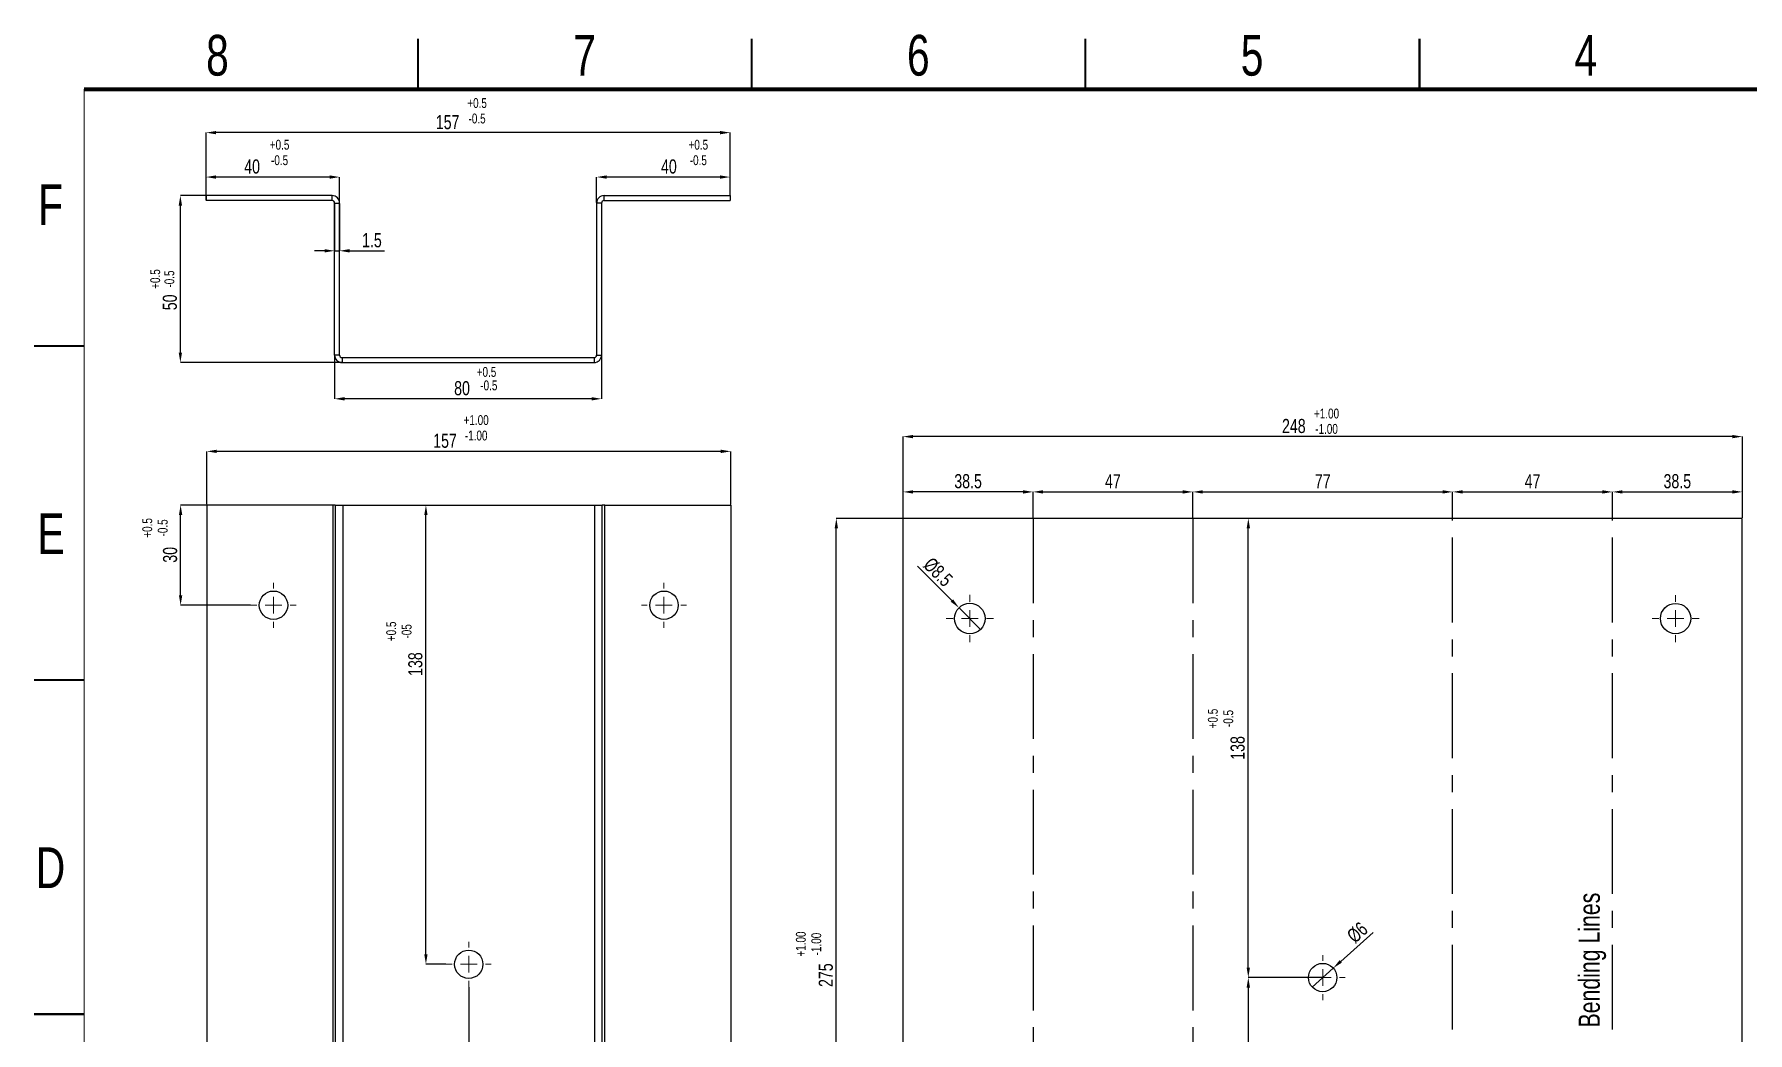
# Model space of a CAD drawing. Header units: millimetres. Extents: x 1784 to 2199, y 531 to 824.
# Drawn here: x 1784.5 to 2041.2, y 674.9 to 824.4 of the extents above; entities that cross this region are included whole.
import ezdxf

# ---------------------------------------------------------------- set-up
doc = ezdxf.new("R2010")
doc.units = ezdxf.units.MM
doc.linetypes.add('CENTERX2', pattern=[20.32, 12.7, -2.54, 2.54, -2.54])
doc.styles.add('SLDTEXTSTYLE0', font='TXT', dxfattribs={"width": 0.75})
doc.dimstyles.new('SLDDIMSTYLE16', dxfattribs={"dimtxt": 2.116667, "dimasz": 1.5, "dimexe": 0, "dimexo": 0.0625, "dimgap": 0.529167, "dimtad": 1, "dimdec": 6, "dimlfac": 2, "dimrnd": 1e-09, "dimzin": 12, "dimdsep": 46, "dimtxsty": 'SLDTEXTSTYLE0', "dimsah": 1, "dimcen": 0.09, "dimadec": 0, "dimazin": 3, "dimtfac": 1, "dimtdec": 1, "dimtmove": 0, "dimatfit": 0, "dimfxl": 1, "dimfrac": 2, "dimtolj": 1, "dimtzin": 12, "dimarcsym": 0})
doc.dimstyles.new('SLDDIMSTYLE17', dxfattribs={"dimtxt": 2.116667, "dimasz": 1.5, "dimexe": 0, "dimexo": 0.0625, "dimgap": 0.529167, "dimtad": 1, "dimdec": 6, "dimlfac": 2, "dimrnd": 1e-09, "dimzin": 12, "dimdsep": 46, "dimtxsty": 'SLDTEXTSTYLE0', "dimsah": 1, "dimcen": 0.09, "dimadec": 0, "dimazin": 3, "dimtfac": 1, "dimtdec": 1, "dimtofl": 0, "dimtmove": 0, "dimatfit": 3, "dimfxl": 1, "dimfrac": 2, "dimtolj": 1, "dimtzin": 12, "dimarcsym": 0})
doc.dimstyles.new('SLDDIMSTYLE18', dxfattribs={"dimtxt": 2.116667, "dimasz": 1.5, "dimexe": 0, "dimexo": 0.0625, "dimgap": 0.529167, "dimtad": 1, "dimdec": 1, "dimlfac": 2, "dimrnd": 1e-09, "dimzin": 12, "dimdsep": 46, "dimtxsty": 'SLDTEXTSTYLE0', "dimblk1": 'NONE', "dimsah": 1, "dimcen": 0, "dimadec": 0, "dimazin": 3, "dimtfac": 1, "dimtdec": 1, "dimtmove": 0, "dimatfit": 3, "dimldrblk": 'NONE', "dimfxl": 1, "dimfrac": 2, "dimtolj": 1, "dimtzin": 12, "dimarcsym": 0})
doc.dimstyles.new('SLDDIMSTYLE19', dxfattribs={"dimtxt": 2.116667, "dimasz": 1.5, "dimexe": 0, "dimexo": 0.0625, "dimgap": 0.529167, "dimtad": 1, "dimdec": 0, "dimlfac": 2, "dimrnd": 1e-09, "dimzin": 12, "dimdsep": 46, "dimtxsty": 'SLDTEXTSTYLE0', "dimblk1": 'NONE', "dimsah": 1, "dimcen": 0, "dimadec": 0, "dimazin": 3, "dimtfac": 1, "dimtdec": 0, "dimtmove": 0, "dimatfit": 3, "dimldrblk": 'NONE', "dimfxl": 1, "dimfrac": 2, "dimtolj": 1, "dimtzin": 12, "dimarcsym": 0})
doc.dimstyles.new('SLDDIMSTYLE8', dxfattribs={"dimtxt": 2.116667, "dimasz": 1.5, "dimexe": 0, "dimexo": 0.0625, "dimgap": 0.529167, "dimtad": 1, "dimdec": 0, "dimlfac": 2, "dimrnd": 1e-09, "dimzin": 12, "dimdsep": 46, "dimtxsty": 'SLDTEXTSTYLE0', "dimsah": 1, "dimcen": 0.09, "dimadec": 0, "dimazin": 3, "dimtfac": 1, "dimtdec": 0, "dimtofl": 0, "dimtmove": 0, "dimatfit": 3, "dimfxl": 1, "dimfrac": 2, "dimtolj": 1, "dimtzin": 12, "dimarcsym": 0})

# ---------------------------------------------------------------- blocks, each defined once
blk = doc.blocks.new('*D37')
at = {"color": 0, "linetype": 'Continuous', "lineweight": -2, "transparency": 16777216}
for p, q in [((1810.22, 799.59), (1810.22, 809.7)), ((1887.22, 809.7), (1811.72, 809.7)), ((1888.72, 800.34), (1888.72, 809.7))]:
    blk.add_line(p, q, dxfattribs=at)
at = {"color": 0, "linetype": 'Continuous', "transparency": 16777216}
for points in [[(1811.72, 809.95), (1811.72, 809.45), (1810.22, 809.7)], [(1887.22, 809.95), (1887.22, 809.45), (1888.72, 809.7)]]:
    blk.add_solid(points, dxfattribs=at)
at = {"layer": 'Defpoints', "color": 0, "linetype": 'Continuous', "transparency": 16777216}
for p in [(1810.22, 809.7), (1810.22, 799.53), (1888.72, 800.28)]:
    blk.add_point(p, dxfattribs=at)
at = {"color": 0, "linetype": 'Continuous', "lineweight": 18, "transparency": 16777216, "insert": (1846.41, 812.34), "char_height": 2.117, "attachment_point": 2, "style": 'SLDTEXTSTYLE0'}
blk.add_mtext('\\A1;157', dxfattribs=at)
blk = doc.blocks.new('*D38')
at = {"color": 0, "linetype": 'Continuous', "lineweight": -2, "transparency": 16777216}
for p, q in [((1810.22, 800.34), (1810.22, 803.05)), ((1828.72, 803.05), (1811.72, 803.05)), ((1830.22, 799.22), (1830.22, 803.05))]:
    blk.add_line(p, q, dxfattribs=at)
at = {"color": 0, "linetype": 'Continuous', "transparency": 16777216}
for points in [[(1811.72, 803.3), (1811.72, 802.8), (1810.22, 803.05)], [(1828.72, 803.3), (1828.72, 802.8), (1830.22, 803.05)]]:
    blk.add_solid(points, dxfattribs=at)
at = {"layer": 'Defpoints', "color": 0, "linetype": 'Continuous', "transparency": 16777216}
for p in [(1810.22, 803.05), (1810.22, 800.28), (1830.22, 799.16)]:
    blk.add_point(p, dxfattribs=at)
at = {"color": 0, "linetype": 'Continuous', "lineweight": 18, "transparency": 16777216, "insert": (1817.12, 805.69), "char_height": 2.117, "attachment_point": 2, "style": 'SLDTEXTSTYLE0'}
blk.add_mtext('\\A1;40', dxfattribs=at)
blk = doc.blocks.new('*D39')
at = {"color": 0, "linetype": 'Continuous', "lineweight": -2, "transparency": 16777216}
for p, q in [((1868.72, 799.22), (1868.72, 803.05)), ((1887.22, 803.05), (1870.22, 803.05)), ((1888.72, 800.34), (1888.72, 803.05))]:
    blk.add_line(p, q, dxfattribs=at)
at = {"color": 0, "linetype": 'Continuous', "transparency": 16777216}
for points in [[(1870.22, 803.3), (1870.22, 802.8), (1868.72, 803.05)], [(1887.22, 803.3), (1887.22, 802.8), (1888.72, 803.05)]]:
    blk.add_solid(points, dxfattribs=at)
at = {"layer": 'Defpoints', "color": 0, "linetype": 'Continuous', "transparency": 16777216}
for p in [(1868.72, 803.05), (1868.72, 799.16), (1888.72, 800.28)]:
    blk.add_point(p, dxfattribs=at)
at = {"color": 0, "linetype": 'Continuous', "lineweight": 18, "transparency": 16777216, "insert": (1879.56, 805.69), "char_height": 2.117, "attachment_point": 2, "style": 'SLDTEXTSTYLE0'}
blk.add_mtext('\\A1;40', dxfattribs=at)
blk = doc.blocks.new('*D40')
at = {"color": 0, "linetype": 'Continuous', "lineweight": -2, "transparency": 16777216}
for p, q in [((1829.47, 776.33), (1829.47, 769.85)), ((1869.47, 776.33), (1869.47, 769.85)), ((1867.97, 769.85), (1830.97, 769.85))]:
    blk.add_line(p, q, dxfattribs=at)
at = {"color": 0, "linetype": 'Continuous', "transparency": 16777216}
for points in [[(1830.97, 770.1), (1830.97, 769.6), (1829.47, 769.85)], [(1867.97, 770.1), (1867.97, 769.6), (1869.47, 769.85)]]:
    blk.add_solid(points, dxfattribs=at)
at = {"layer": 'Defpoints', "color": 0, "linetype": 'Continuous', "transparency": 16777216}
for p in [(1829.47, 776.4), (1869.47, 776.4), (1829.47, 769.85)]:
    blk.add_point(p, dxfattribs=at)
at = {"color": 0, "linetype": 'Continuous', "lineweight": 18, "transparency": 16777216, "insert": (1848.57, 772.5), "char_height": 2.117, "attachment_point": 2, "style": 'SLDTEXTSTYLE0'}
blk.add_mtext('\\A1;80', dxfattribs=at)
blk = doc.blocks.new('*D41')
at = {"color": 0, "linetype": 'Continuous', "lineweight": -2, "transparency": 16777216}
for p, q in [((1810.16, 800.28), (1806.37, 800.28)), ((1806.37, 776.78), (1806.37, 798.78)), ((1830.53, 775.28), (1806.37, 775.28))]:
    blk.add_line(p, q, dxfattribs=at)
at = {"color": 0, "linetype": 'Continuous', "transparency": 16777216}
for points in [[(1806.12, 798.78), (1806.62, 798.78), (1806.37, 800.28)], [(1806.12, 776.78), (1806.62, 776.78), (1806.37, 775.28)]]:
    blk.add_solid(points, dxfattribs=at)
at = {"layer": 'Defpoints', "color": 0, "linetype": 'Continuous', "transparency": 16777216}
for p in [(1806.37, 800.28), (1810.22, 800.28), (1830.59, 775.28)]:
    blk.add_point(p, dxfattribs=at)
at = {"color": 0, "linetype": 'Continuous', "lineweight": 18, "transparency": 16777216, "insert": (1803.73, 784.29), "char_height": 2.117, "attachment_point": 2, "rotation": 90, "style": 'SLDTEXTSTYLE0'}
blk.add_mtext('\\A1;50', dxfattribs=at)
blk = doc.blocks.new('*D42')
at = {"color": 0, "linetype": 'Continuous', "lineweight": -2, "transparency": 16777216}
for p, q in [((1829.47, 799.1), (1829.47, 792.01)), ((1830.22, 799.1), (1830.22, 792.01)), ((1827.97, 792.01), (1826.47, 792.01)), ((1829.47, 792.01), (1830.22, 792.01)), ((1831.72, 792.01), (1836.93, 792.01))]:
    blk.add_line(p, q, dxfattribs=at)
at = {"color": 0, "linetype": 'Continuous', "transparency": 16777216}
for points in [[(1827.97, 792.26), (1827.97, 791.76), (1829.47, 792.01)], [(1831.72, 792.26), (1831.72, 791.76), (1830.22, 792.01)]]:
    blk.add_solid(points, dxfattribs=at)
at = {"layer": 'Defpoints', "color": 0, "linetype": 'Continuous', "transparency": 16777216}
for p in [(1829.47, 799.16), (1830.22, 799.16), (1829.47, 792.01)]:
    blk.add_point(p, dxfattribs=at)
at = {"color": 0, "linetype": 'Continuous', "lineweight": 18, "transparency": 16777216, "insert": (1835.07, 794.65), "char_height": 2.117, "attachment_point": 2, "style": 'SLDTEXTSTYLE0'}
blk.add_mtext('\\A1;1.5', dxfattribs=at)
blk = doc.blocks.new('*D43')
at = {"color": 0, "linetype": 'Continuous', "lineweight": -2, "transparency": 16777216}
for p, q in [((1810.32, 754.01), (1810.32, 761.98)), ((1887.32, 761.98), (1811.82, 761.98)), ((1888.82, 754.01), (1888.82, 761.98))]:
    blk.add_line(p, q, dxfattribs=at)
at = {"color": 0, "linetype": 'Continuous', "transparency": 16777216}
for points in [[(1811.82, 762.23), (1811.82, 761.73), (1810.32, 761.98)], [(1887.32, 762.23), (1887.32, 761.73), (1888.82, 761.98)]]:
    blk.add_solid(points, dxfattribs=at)
at = {"layer": 'Defpoints', "color": 0, "linetype": 'Continuous', "transparency": 16777216}
for p in [(1810.32, 761.98), (1810.32, 753.94), (1888.82, 753.94)]:
    blk.add_point(p, dxfattribs=at)
at = {"color": 0, "linetype": 'Continuous', "lineweight": 18, "transparency": 16777216, "insert": (1846.02, 764.63), "char_height": 2.117, "attachment_point": 2, "style": 'SLDTEXTSTYLE0'}
blk.add_mtext('\\A1;157', dxfattribs=at)
blk = doc.blocks.new('*D44')
at = {"color": 0, "linetype": 'Continuous', "lineweight": -2, "transparency": 16777216}
for p, q in [((1810.26, 753.94), (1806.41, 753.94)), ((1806.41, 740.44), (1806.41, 752.44)), ((1816.89, 738.94), (1806.41, 738.94))]:
    blk.add_line(p, q, dxfattribs=at)
at = {"color": 0, "linetype": 'Continuous', "transparency": 16777216}
for points in [[(1806.16, 752.44), (1806.66, 752.44), (1806.41, 753.94)], [(1806.16, 740.44), (1806.66, 740.44), (1806.41, 738.94)]]:
    blk.add_solid(points, dxfattribs=at)
at = {"layer": 'Defpoints', "color": 0, "linetype": 'Continuous', "transparency": 16777216}
for p in [(1806.41, 753.94), (1810.32, 753.94), (1816.95, 738.94)]:
    blk.add_point(p, dxfattribs=at)
at = {"color": 0, "linetype": 'Continuous', "lineweight": 18, "transparency": 16777216, "insert": (1803.77, 746.49), "char_height": 2.117, "attachment_point": 2, "rotation": 90, "style": 'SLDTEXTSTYLE0'}
blk.add_mtext('\\A1;30', dxfattribs=at)
blk = doc.blocks.new('*D48')
at = {"color": 0, "linetype": 'Continuous', "lineweight": -2, "transparency": 16777216}
for p, q in [((1849.57, 681.76), (1849.57, 667.74)), ((1851.07, 667.74), (1887.32, 667.74)), ((1888.82, 616.51), (1888.82, 667.74))]:
    blk.add_line(p, q, dxfattribs=at)
at = {"color": 0, "linetype": 'Continuous', "transparency": 16777216}
for points in [[(1851.07, 667.99), (1851.07, 667.49), (1849.57, 667.74)], [(1887.32, 667.99), (1887.32, 667.49), (1888.82, 667.74)]]:
    blk.add_solid(points, dxfattribs=at)
at = {"layer": 'Defpoints', "color": 0, "linetype": 'Continuous', "transparency": 16777216}
for p in [(1849.57, 681.82), (1888.82, 667.74), (1888.82, 616.44)]:
    blk.add_point(p, dxfattribs=at)
at = {"color": 0, "linetype": 'Continuous', "lineweight": 18, "transparency": 16777216, "insert": (1878.62, 670.39), "char_height": 2.117, "attachment_point": 2, "style": 'SLDTEXTSTYLE0'}
blk.add_mtext('\\A1;78.5', dxfattribs=at)
blk = doc.blocks.new('*D49')
at = {"color": 0, "linetype": 'Continuous', "lineweight": -2, "transparency": 16777216}
for p, q in [((1829.64, 753.94), (1843.16, 753.94)), ((1843.16, 686.69), (1843.16, 752.44)), ((1846.14, 685.19), (1843.16, 685.19))]:
    blk.add_line(p, q, dxfattribs=at)
at = {"color": 0, "linetype": 'Continuous', "transparency": 16777216}
for points in [[(1842.91, 752.44), (1843.41, 752.44), (1843.16, 753.94)], [(1842.91, 686.69), (1843.41, 686.69), (1843.16, 685.19)]]:
    blk.add_solid(points, dxfattribs=at)
at = {"layer": 'Defpoints', "color": 0, "linetype": 'Continuous', "transparency": 16777216}
for p in [(1829.57, 753.94), (1843.16, 753.94), (1846.2, 685.19)]:
    blk.add_point(p, dxfattribs=at)
at = {"color": 0, "linetype": 'Continuous', "lineweight": 18, "transparency": 16777216, "insert": (1840.51, 730.13), "char_height": 2.117, "attachment_point": 2, "rotation": 90, "style": 'SLDTEXTSTYLE0'}
blk.add_mtext('\\A1;138', dxfattribs=at)
blk = doc.blocks.new('SW_CENTERMARKSYMBOL_19')
at = {"color": 0, "linetype": 'Continuous', "lineweight": 0}
for p, q in [((0, 2.5), (0, 3.375)), ((-2.5, 0), (-3.375, 0)), ((0, 0), (-1.25, 0)), ((0, 0), (0, 1.25)), ((0, 0), (0, -1.25)), ((0, 0), (1.25, 0)), ((2.5, 0), (3.375, 0)), ((0, -2.5), (0, -3.375))]:
    blk.add_line(p, q, dxfattribs=at)
blk = doc.blocks.new('SW_CENTERMARKSYMBOL_21')
at = {"color": 0, "linetype": 'Continuous', "lineweight": 0}
for p, q in [((0, 2.5), (0, 3.375)), ((-2.5, 0), (-3.375, 0)), ((0, 0), (-1.25, 0)), ((0, 0), (0, 1.25)), ((0, 0), (0, -1.25)), ((0, 0), (1.25, 0)), ((2.5, 0), (3.375, 0)), ((0, -2.5), (0, -3.375))]:
    blk.add_line(p, q, dxfattribs=at)
blk = doc.blocks.new('SW_CENTERMARKSYMBOL_22')
at = {"color": 0, "linetype": 'Continuous', "lineweight": 0}
for p, q in [((0, 2.5), (0, 3.375)), ((-2.5, 0), (-3.375, 0)), ((0, 0), (-1.25, 0)), ((0, 0), (0, 1.25)), ((0, 0), (0, -1.25)), ((0, 0), (1.25, 0)), ((2.5, 0), (3.375, 0)), ((0, -2.5), (0, -3.375))]:
    blk.add_line(p, q, dxfattribs=at)
blk = doc.blocks.new('*D50')
at = {"color": 0, "linetype": 'Continuous', "lineweight": -2, "transparency": 16777216}
for p, q in [((1914.58, 751.95), (1904.64, 751.95)), ((1904.64, 615.95), (1904.64, 750.45)), ((1914.58, 614.45), (1904.64, 614.45))]:
    blk.add_line(p, q, dxfattribs=at)
at = {"color": 0, "linetype": 'Continuous', "transparency": 16777216}
for points in [[(1904.39, 750.45), (1904.89, 750.45), (1904.64, 751.95)], [(1904.39, 615.95), (1904.89, 615.95), (1904.64, 614.45)]]:
    blk.add_solid(points, dxfattribs=at)
at = {"layer": 'Defpoints', "color": 0, "linetype": 'Continuous', "transparency": 16777216}
for p in [(1904.64, 751.95), (1914.64, 751.95), (1914.64, 614.45)]:
    blk.add_point(p, dxfattribs=at)
at = {"color": 0, "linetype": 'Continuous', "lineweight": 18, "transparency": 16777216, "insert": (1902, 683.56), "char_height": 2.117, "attachment_point": 2, "rotation": 90, "style": 'SLDTEXTSTYLE0'}
blk.add_mtext('\\A1;275', dxfattribs=at)
blk = doc.blocks.new('*D51')
at = {"color": 0, "linetype": 'Continuous', "lineweight": -2, "transparency": 16777216}
for p, q in [((1914.64, 752.01), (1914.64, 764.19)), ((2038.87, 764.19), (1916.14, 764.19)), ((2040.37, 752.01), (2040.37, 764.19))]:
    blk.add_line(p, q, dxfattribs=at)
at = {"color": 0, "linetype": 'Continuous', "transparency": 16777216}
for points in [[(1916.14, 764.44), (1916.14, 763.94), (1914.64, 764.19)], [(2038.87, 764.44), (2038.87, 763.94), (2040.37, 764.19)]]:
    blk.add_solid(points, dxfattribs=at)
at = {"layer": 'Defpoints', "color": 0, "linetype": 'Continuous', "transparency": 16777216}
for p in [(1914.64, 764.19), (1914.64, 751.95), (2040.37, 751.95)]:
    blk.add_point(p, dxfattribs=at)
at = {"color": 0, "linetype": 'Continuous', "lineweight": 18, "transparency": 16777216, "insert": (1973.18, 766.84), "char_height": 2.117, "attachment_point": 2, "style": 'SLDTEXTSTYLE0'}
blk.add_mtext('\\A1;248', dxfattribs=at)
blk = doc.blocks.new('*D52')
at = {"color": 0, "linetype": 'Continuous', "lineweight": -2, "transparency": 16777216}
for p, q in [((1974.07, 683.2), (1966.36, 683.2)), ((1966.36, 681.7), (1966.36, 615.95)), ((1914.71, 614.45), (1966.36, 614.45))]:
    blk.add_line(p, q, dxfattribs=at)
at = {"color": 0, "linetype": 'Continuous', "transparency": 16777216}
for points in [[(1966.11, 681.7), (1966.61, 681.7), (1966.36, 683.2)], [(1966.11, 615.95), (1966.61, 615.95), (1966.36, 614.45)]]:
    blk.add_solid(points, dxfattribs=at)
at = {"layer": 'Defpoints', "color": 0, "linetype": 'Continuous', "transparency": 16777216}
for p in [(1974.13, 683.2), (1914.64, 614.45), (1966.36, 614.45)]:
    blk.add_point(p, dxfattribs=at)
at = {"color": 0, "linetype": 'Continuous', "lineweight": 18, "transparency": 16777216, "insert": (1963.71, 647.99), "char_height": 2.117, "attachment_point": 2, "rotation": 90, "style": 'SLDTEXTSTYLE0'}
blk.add_mtext('\\A1;138', dxfattribs=at)
blk = doc.blocks.new('*D55')
at = {"color": 0, "linetype": 'Continuous', "lineweight": -2, "transparency": 16777216}
for p, q in [((1916.79, 744.81), (1921.96, 739.63)), ((1926.26, 735.33), (1923.02, 738.57))]:
    blk.add_line(p, q, dxfattribs=at)
at = {"color": 0, "linetype": 'Continuous', "transparency": 16777216}
blk.add_solid([(1922.14, 739.81), (1921.79, 739.45), (1923.02, 738.57)], dxfattribs=at)
at = {"layer": 'Defpoints', "color": 0, "linetype": 'Continuous', "transparency": 16777216}
for p in [(1923.02, 738.57), (1926.26, 735.33)]:
    blk.add_point(p, dxfattribs=at)
at = {"color": 0, "linetype": 'Continuous', "lineweight": 18, "transparency": 16777216, "insert": (1919.03, 746.3), "char_height": 2.117, "attachment_point": 1, "rotation": 315, "style": 'SLDTEXTSTYLE0'}
blk.add_mtext('\\A1;%%c8.5', dxfattribs=at)
blk = doc.blocks.new('_NONE')
blk = doc.blocks.new('*D56')
at = {"color": 0, "linetype": 'Continuous', "lineweight": -2, "transparency": 16777216}
for p, q in [((1985.05, 689.95), (1980.21, 685.62)), ((1975.92, 681.78), (1979.09, 684.62))]:
    blk.add_line(p, q, dxfattribs=at)
at = {"color": 0, "linetype": 'Continuous', "transparency": 16777216}
blk.add_solid([(1980.04, 685.81), (1980.37, 685.43), (1979.09, 684.62)], dxfattribs=at)
at = {"layer": 'Defpoints', "color": 0, "linetype": 'Continuous', "transparency": 16777216}
for p in [(1979.09, 684.62), (1975.92, 681.78)]:
    blk.add_point(p, dxfattribs=at)
at = {"color": 0, "linetype": 'Continuous', "lineweight": 18, "transparency": 16777216, "insert": (1980.92, 689.81), "char_height": 2.117, "attachment_point": 1, "rotation": 41.842, "style": 'SLDTEXTSTYLE0'}
blk.add_mtext('\\A1;%%c6', dxfattribs=at)
blk = doc.blocks.new('SW_CENTERMARKSYMBOL_23')
at = {"color": 0, "linetype": 'Continuous', "lineweight": 0}
for p, q in [((0, 2.5), (0, 3.375)), ((-2.5, 0), (-3.375, 0)), ((0, 0), (-1.25, 0)), ((0, 0), (0, 1.25)), ((0, 0), (0, -1.25)), ((0, 0), (1.25, 0)), ((2.5, 0), (3.375, 0)), ((0, -2.5), (0, -3.375))]:
    blk.add_line(p, q, dxfattribs=at)
blk = doc.blocks.new('SW_CENTERMARKSYMBOL_24')
at = {"color": 0, "linetype": 'Continuous', "lineweight": 0}
for p, q in [((0, 2.5), (0, 3.52)), ((-2.5, 0), (-3.52, 0)), ((0, 0), (-1.25, 0)), ((0, 0), (0, 1.25)), ((0, 0), (0, -1.25)), ((0, 0), (1.25, 0)), ((2.5, 0), (3.52, 0)), ((0, -2.5), (0, -3.52))]:
    blk.add_line(p, q, dxfattribs=at)
blk = doc.blocks.new('SW_CENTERMARKSYMBOL_26')
at = {"color": 0, "linetype": 'Continuous', "lineweight": 0}
for p, q in [((0, 2.5), (0, 3.54)), ((-2.5, 0), (-3.54, 0)), ((0, 0), (-1.25, 0)), ((0, 0), (0, 1.25)), ((0, 0), (0, -1.25)), ((0, 0), (1.25, 0)), ((2.5, 0), (3.54, 0)), ((0, -2.5), (0, -3.54))]:
    blk.add_line(p, q, dxfattribs=at)
blk = doc.blocks.new('*D63')
at = {"color": 0, "linetype": 'Continuous', "lineweight": -2, "transparency": 16777216}
for p, q in [((1914.64, 752.01), (1914.64, 755.91)), ((1932.61, 755.91), (1916.14, 755.91)), ((1934.11, 752.01), (1934.11, 755.91))]:
    blk.add_line(p, q, dxfattribs=at)
at = {"color": 0, "linetype": 'Continuous', "transparency": 16777216}
for points in [[(1916.14, 756.16), (1916.14, 755.66), (1914.64, 755.91)], [(1932.61, 756.16), (1932.61, 755.66), (1934.11, 755.91)]]:
    blk.add_solid(points, dxfattribs=at)
at = {"layer": 'Defpoints', "color": 0, "linetype": 'Continuous', "transparency": 16777216}
for p in [(1914.64, 755.91), (1914.64, 751.95), (1934.11, 751.95)]:
    blk.add_point(p, dxfattribs=at)
at = {"color": 0, "linetype": 'Continuous', "lineweight": 18, "transparency": 16777216, "insert": (1924.38, 757.5), "char_height": 2.117, "attachment_point": 5, "style": 'SLDTEXTSTYLE0'}
blk.add_mtext('\\A1;38.5', dxfattribs=at)
blk = doc.blocks.new('*D64')
at = {"color": 0, "linetype": 'Continuous', "lineweight": -2, "transparency": 16777216}
for p, q in [((1934.11, 752.01), (1934.11, 755.91)), ((1935.61, 755.91), (1956.54, 755.91)), ((1958.04, 752.01), (1958.04, 755.91))]:
    blk.add_line(p, q, dxfattribs=at)
at = {"color": 0, "linetype": 'Continuous', "transparency": 16777216}
for points in [[(1935.61, 756.16), (1935.61, 755.66), (1934.11, 755.91)], [(1956.54, 756.16), (1956.54, 755.66), (1958.04, 755.91)]]:
    blk.add_solid(points, dxfattribs=at)
at = {"layer": 'Defpoints', "color": 0, "linetype": 'Continuous', "transparency": 16777216}
for p in [(1958.04, 755.91), (1934.11, 751.95), (1958.04, 751.95)]:
    blk.add_point(p, dxfattribs=at)
at = {"color": 0, "linetype": 'Continuous', "lineweight": 18, "transparency": 16777216, "insert": (1946.07, 757.5), "char_height": 2.117, "attachment_point": 5, "style": 'SLDTEXTSTYLE0'}
blk.add_mtext('\\A1;47', dxfattribs=at)
blk = doc.blocks.new('*D65')
at = {"color": 0, "linetype": 'Continuous', "lineweight": -2, "transparency": 16777216}
for p, q in [((1958.04, 752.01), (1958.04, 755.91)), ((1959.54, 755.91), (1995.47, 755.91)), ((1996.97, 752.01), (1996.97, 755.91))]:
    blk.add_line(p, q, dxfattribs=at)
at = {"color": 0, "linetype": 'Continuous', "transparency": 16777216}
for points in [[(1959.54, 756.16), (1959.54, 755.66), (1958.04, 755.91)], [(1995.47, 756.16), (1995.47, 755.66), (1996.97, 755.91)]]:
    blk.add_solid(points, dxfattribs=at)
at = {"layer": 'Defpoints', "color": 0, "linetype": 'Continuous', "transparency": 16777216}
for p in [(1996.97, 755.91), (1958.04, 751.95), (1996.97, 751.95)]:
    blk.add_point(p, dxfattribs=at)
at = {"color": 0, "linetype": 'Continuous', "lineweight": 18, "transparency": 16777216, "insert": (1977.51, 757.5), "char_height": 2.117, "attachment_point": 5, "style": 'SLDTEXTSTYLE0'}
blk.add_mtext('\\A1;77', dxfattribs=at)
blk = doc.blocks.new('*D66')
at = {"color": 0, "linetype": 'Continuous', "lineweight": -2, "transparency": 16777216}
for p, q in [((1996.97, 752.01), (1996.97, 755.91)), ((1998.47, 755.91), (2019.4, 755.91)), ((2020.9, 752.01), (2020.9, 755.91))]:
    blk.add_line(p, q, dxfattribs=at)
at = {"color": 0, "linetype": 'Continuous', "transparency": 16777216}
for points in [[(1998.47, 756.16), (1998.47, 755.66), (1996.97, 755.91)], [(2019.4, 756.16), (2019.4, 755.66), (2020.9, 755.91)]]:
    blk.add_solid(points, dxfattribs=at)
at = {"layer": 'Defpoints', "color": 0, "linetype": 'Continuous', "transparency": 16777216}
for p in [(2020.9, 755.91), (1996.97, 751.95), (2020.9, 751.95)]:
    blk.add_point(p, dxfattribs=at)
at = {"color": 0, "linetype": 'Continuous', "lineweight": 18, "transparency": 16777216, "insert": (2008.94, 757.5), "char_height": 2.117, "attachment_point": 5, "style": 'SLDTEXTSTYLE0'}
blk.add_mtext('\\A1;47', dxfattribs=at)
blk = doc.blocks.new('*D67')
at = {"color": 0, "linetype": 'Continuous', "lineweight": -2, "transparency": 16777216}
for p, q in [((2020.9, 752.01), (2020.9, 755.91)), ((2022.4, 755.91), (2038.87, 755.91)), ((2040.37, 752.01), (2040.37, 755.91))]:
    blk.add_line(p, q, dxfattribs=at)
at = {"color": 0, "linetype": 'Continuous', "transparency": 16777216}
for points in [[(2022.4, 756.16), (2022.4, 755.66), (2020.9, 755.91)], [(2038.87, 756.16), (2038.87, 755.66), (2040.37, 755.91)]]:
    blk.add_solid(points, dxfattribs=at)
at = {"layer": 'Defpoints', "color": 0, "linetype": 'Continuous', "transparency": 16777216}
for p in [(2040.37, 755.91), (2020.9, 751.95), (2040.37, 751.95)]:
    blk.add_point(p, dxfattribs=at)
at = {"color": 0, "linetype": 'Continuous', "lineweight": 18, "transparency": 16777216, "insert": (2030.63, 757.5), "char_height": 2.117, "attachment_point": 5, "style": 'SLDTEXTSTYLE0'}
blk.add_mtext('\\A1;38.5', dxfattribs=at)
blk = doc.blocks.new('*D68')
at = {"color": 0, "linetype": 'Continuous', "lineweight": -2, "transparency": 16777216}
for p, q in [((1977.44, 751.95), (1966.36, 751.95)), ((1966.36, 684.7), (1966.36, 750.45)), ((1977.44, 683.2), (1966.36, 683.2))]:
    blk.add_line(p, q, dxfattribs=at)
at = {"color": 0, "linetype": 'Continuous', "transparency": 16777216}
for points in [[(1966.11, 750.45), (1966.61, 750.45), (1966.36, 751.95)], [(1966.11, 684.7), (1966.61, 684.7), (1966.36, 683.2)]]:
    blk.add_solid(points, dxfattribs=at)
at = {"layer": 'Defpoints', "color": 0, "linetype": 'Continuous', "transparency": 16777216}
for p in [(1966.36, 751.95), (1977.51, 751.95), (1977.51, 683.2)]:
    blk.add_point(p, dxfattribs=at)
at = {"color": 0, "linetype": 'Continuous', "lineweight": 18, "transparency": 16777216, "insert": (1964.77, 717.58), "char_height": 2.117, "attachment_point": 5, "rotation": 90, "style": 'SLDTEXTSTYLE0'}
blk.add_mtext('\\A1;138', dxfattribs=at)

msp = doc.modelspace()

# ---------------------------------------------------------------- linework, layer by layer
at = {"color": 7, "linetype": 'Continuous', "lineweight": 35}
for p, q in [((1841.98641703, 816.22022715), (1841.98641703, 823.72022715)), ((1891.98641703, 816.22022715), (1891.98641703, 823.72022715)), ((1941.98641703, 816.22022715), (1941.98641703, 823.72022715)), ((1991.98641703, 823.72022715), (1991.98641703, 816.22022715)), ((1991.98641703, 816.22022715), (1991.98641703, 823.72022715)), ((1791.98641703, 777.72022715), (1784.48641703, 777.72022715)), ((1791.98641703, 727.72022715), (1784.48641703, 727.72022715)), ((1784.48641703, 677.72022715), (1791.98641703, 677.72022715)), ((1791.98641703, 677.72022715), (1784.48641703, 677.72022715))]:
    msp.add_line(p, q, dxfattribs=at)
at = {"color": 7, "linetype": 'Continuous', "lineweight": 18}
msp.add_line((1791.98641703, 539.22022715), (1791.98641703, 816.22022715), dxfattribs=at)
at = {"color": 7, "linetype": 'Continuous', "lineweight": 70}
msp.add_line((1791.98641703, 816.22022715), (2191.98641703, 816.22022715), dxfattribs=at)
at = {"color": 7, "linetype": 'Continuous', "lineweight": 25}
for p, q in [((1810.22231928, 800.27673878), (1810.22231928, 799.52673726)), ((1829.10402021, 800.27673878), (1810.22231928, 800.27673878)), ((1829.10402021, 799.52673726), (1810.22231928, 799.52673726)), ((1829.10402021, 799.52673726), (1829.10402021, 800.27673878)), ((1829.47232104, 776.39503807), (1829.47232104, 799.15843829)), ((1829.47232104, 799.15843829), (1830.2223207, 799.15843829)), ((1830.2223207, 776.39503807), (1830.2223207, 799.15843829)), ((1868.72232049, 799.15843829), (1868.72232049, 776.39503807)), ((1869.47232014, 799.15843829), (1868.72232049, 799.15843829)), ((1869.47232014, 799.15843829), (1869.47232014, 776.39503807)), ((1869.84062097, 800.27673878), (1888.7223219, 800.27673878)), ((1869.84062097, 799.52673726), (1869.84062097, 800.27673878)), ((1869.84062097, 799.52673726), (1888.7223219, 799.52673726)), ((1888.7223219, 800.27673878), (1888.7223219, 799.52673726)), ((1830.2223207, 776.39503807), (1829.47232104, 776.39503807)), ((1830.59062152, 776.02673806), (1830.59062152, 775.27673805)), ((1830.59062152, 776.02673806), (1868.35401966, 776.02673806)), ((1830.59062152, 775.27673805), (1868.35401966, 775.27673805)), ((1868.35401966, 776.02673806), (1868.35401966, 775.27673805)), ((1868.72232049, 776.39503807), (1869.47232014, 776.39503807)), ((1810.32334168, 753.94263971), (1810.32334168, 616.44263673)), ((1829.20504261, 753.94263971), (1810.32334168, 753.94263971)), ((1829.20504261, 753.94263971), (1829.20504261, 616.44263673)), ((1829.57334344, 753.94263971), (1829.20504261, 753.94263971)), ((1829.57334344, 753.94263971), (1829.57334344, 616.44263673)), ((1829.57334344, 753.94263971), (1830.69164392, 753.94263971)), ((1830.69164392, 753.94263971), (1830.69164392, 616.44263673)), ((1830.69164392, 753.94263971), (1868.45504206, 753.94263971)), ((1868.45504206, 753.94263971), (1869.57334254, 753.94263971)), ((1868.45504206, 616.44263673), (1868.45504206, 753.94263971)), ((1869.57334254, 616.44263673), (1869.57334254, 753.94263971)), ((1869.94164337, 753.94263971), (1869.57334254, 753.94263971)), ((1869.94164337, 616.44263673), (1869.94164337, 753.94263971)), ((1869.94164337, 753.94263971), (1888.8233443, 753.94263971)), ((1888.8233443, 753.94263971), (1888.8233443, 616.44263673)), ((1914.6436239, 614.45070587), (1914.6436239, 751.95070885)), ((2040.36752231, 751.95070885), (1914.6436239, 751.95070885)), ((2040.36752231, 614.45070587), (2040.36752231, 751.95070885))]:
    msp.add_line(p, q, dxfattribs=at)
at = {"color": 7, "linetype": 'CENTERX2'}
for p, q in [((1934.10911374, 751.95070736), (1934.10911374, 614.45070736)), ((1958.04008665, 751.95070736), (1958.04008665, 614.45070736)), ((1996.97105956, 614.45070736), (1996.97105956, 751.95070736)), ((2020.90203247, 614.45070736), (2020.90203247, 751.95070736))]:
    msp.add_line(p, q, dxfattribs=at)
at = {"color": 7, "linetype": 'Continuous', "lineweight": 25}
for centre, radius in [((1820.32334299, 738.94263822), 2.125), ((1878.82334299, 738.94263822), 2.125), ((1924.64362728, 736.95070736), 2.28961019), ((2030.36751892, 736.95070736), 2.26659845), ((1849.57334299, 685.19263822), 2.125), ((1977.5055731, 683.20070736), 2.125)]:
    msp.add_circle(centre, radius, dxfattribs=at)
for centre, radius, start, end in [((1829.10402059, 799.15843806), 1.1183, 0, 90), ((1829.10402059, 799.15843806), 0.3683, 0, 90), ((1869.84062059, 799.15843806), 1.1183, 90, 180), ((1869.84062059, 799.15843806), 0.3683, 90, 180), ((1830.59062059, 776.39503806), 1.1183, 180, 270), ((1830.59062059, 776.39503806), 0.3683, 180, 270), ((1868.35402059, 776.39503806), 1.1183, 270, 0), ((1868.35402059, 776.39503806), 0.3683, 270, 0)]:
    msp.add_arc(centre, radius, start, end, dxfattribs=at)

# ---------------------------------------------------------------- block references
at = {"color": 7, "linetype": 'Continuous', "lineweight": 0}
for name, p in [('SW_CENTERMARKSYMBOL_21', (1820.32334299, 738.94263822)), ('SW_CENTERMARKSYMBOL_19', (1878.82334299, 738.94263822)), ('SW_CENTERMARKSYMBOL_26', (1924.64362728, 736.95070736)), ('SW_CENTERMARKSYMBOL_24', (2030.36751892, 736.95070736)), ('SW_CENTERMARKSYMBOL_22', (1849.57334299, 685.19263822)), ('SW_CENTERMARKSYMBOL_23', (1977.5055731, 683.20070736))]:
    msp.add_blockref(name, p, dxfattribs=at)

# ---------------------------------------------------------------- texts
at = {"color": 7, "linetype": 'Continuous', "lineweight": 0, "char_height": 6.096, "attachment_point": 2, "style": 'SLDTEXTSTYLE0'}
for s, insert in [('8', (1811.9250337, 824.33391755)), ('7', (1866.9250337, 824.33391755)), ('6', (1916.9250337, 824.33391755)), ('5', (1966.9250337, 824.33391755)), ('4', (2016.9250337, 824.33391755)), ('F', (1786.92291705, 801.94591755)), ('E', (1786.99700025, 752.69591755)), ('D', (1786.91656706, 702.69591755))]:
    msp.add_mtext(s, dxfattribs=dict(at, insert=insert))
at = {"color": 7, "linetype": 'Continuous', "lineweight": 18, "char_height": 1.481666667, "attachment_point": 2, "style": 'SLDTEXTSTYLE0'}
for s, insert in [('\\A1;+0.5', (1850.82595611, 814.87182571)), ('\\A1;-0.5', (1850.82595611, 812.55837911)), ('\\A1;+0.5', (1821.23699539, 808.630309)), ('\\A1;+0.5', (1883.96721038, 808.630309)), ('\\A1;-0.5', (1821.23699539, 806.31686241)), ('\\A1;-0.5', (1883.96721038, 806.31686241)), ('\\A1;+0.5', (1852.23577613, 774.61642586)), ('\\A1;-0.5', (1852.586162, 772.5989584)), ('\\A1;+1.00', (1978.08052529, 768.38646043)), ('\\A1;+1.00', (1850.6846898, 767.40492004)), ('\\A1;-1.00', (1850.6846898, 765.09147345)), ('\\A1;-1.00', (1978.08052529, 766.08542739))]:
    msp.add_mtext(s, dxfattribs=dict(at, insert=insert))
at = {"color": 7, "linetype": 'Continuous', "lineweight": 18, "attachment_point": 2, "rotation": 90, "style": 'SLDTEXTSTYLE0'}
for s, insert, char_height in [('\\A1;+0.5', (1801.86044904, 787.78273438), 1.481666667), ('\\A1;-0.5', (1803.9771157, 787.78273438), 1.481666667), ('\\A1;+0.5', (1800.66870964, 750.52160698), 1.481666667), ('\\A1;-0.5', (1802.98215623, 750.52160698), 1.481666667), ('\\A1;+0.5', (1837.21205862, 735.03081648), 1.481666667), ('\\A1;-05', (1839.52550521, 735.03081648), 1.481666667), ('\\A1;+0.5', (1960.29996685, 721.98143612), 1.481666667), ('\\A1;-0.5', (1962.61341344, 721.98143612), 1.481666667), ('\\A1;Bending Lines', (2015.84529024, 685.81312179), 3.175), ('\\A1;+1.00', (1898.58347685, 688.2126135), 1.481666667), ('\\A1;-1.00', (1900.89692344, 688.2126135), 1.481666667)]:
    msp.add_mtext(s, dxfattribs=dict(at, insert=insert, char_height=char_height))

# ---------------------------------------------------------------- dimensions: what is measured, and where the dimension line sits
at = {"color": 7, "linetype": 'Continuous', "lineweight": 18}
for base, p1, p2, dimstyle, picture, middle in [((1810.22232059, 809.69652387), (1888.72232059, 800.27673806), (1810.22232059, 799.52673806), 'SLDDIMSTYLE8', '*D37', (1846.41129081, 809.69652387)), ((1810.22232059, 803.04727131), (1830.22232059, 799.15843806), (1810.22232059, 800.27673806), 'SLDDIMSTYLE8', '*D38', (1817.11531111, 803.04727131)), ((1868.72232059, 803.04727131), (1888.72232059, 800.27673806), (1868.72232059, 799.15843806), 'SLDDIMSTYLE8', '*D39', (1879.5592983, 803.04727131)), ((1829.47232059, 792.0072111), (1830.22232059, 799.15843806), (1829.47232059, 799.15843806), 'SLDDIMSTYLE16', '*D42', (1835.07440392, 792.0072111)), ((1829.47232059, 769.85466206), (1869.47232059, 776.39503806), (1829.47232059, 776.39503806), 'SLDDIMSTYLE8', '*D40', (1848.56693576, 769.85466206)), ((1810.32334299, 761.98262892), (1888.82334299, 753.94263822), (1810.32334299, 753.94263822), 'SLDDIMSTYLE8', '*D43', (1846.01502736, 761.98262892)), ((1888.82334299, 667.74205757), (1849.57334299, 681.81763822), (1888.82334299, 616.44263822), 'SLDDIMSTYLE17', '*D48', (1878.62334694, 667.74205757))]:
    dim = msp.add_linear_dim(base=base, p1=p1, p2=p2, dimstyle=dimstyle, dxfattribs=at)
    dim.commit()
    dim.dimension.update_dxf_attribs({"geometry": picture, "text_midpoint": middle, "dimtype": 160})
for base, p1, p2, picture, middle in [((1806.37359363, 800.27673806), (1830.59062059, 775.27673806), (1810.22232059, 800.27673806), '*D41', (1806.37359363, 784.28540574)), ((1806.41313987, 753.94263822), (1816.94834299, 738.94263822), (1810.32334299, 753.94263822), '*D44', (1806.41313987, 746.48910157)), ((1843.1577999154, 753.9426382243), (1846.1983429919, 685.1926382243), (1829.5733429919, 753.9426382243), '*D49', (1843.1577999154, 730.1329012464)), ((1904.64362728, 751.95070736), (1914.64362728, 614.45070736), (1914.64362728, 751.95070736), '*D50', (1904.64362728, 683.55666268)), ((1966.3578187682, 614.4507073621), (1974.1305731038, 683.2007073621), (1914.6436272843, 614.4507073621), '*D52', (1966.3578187682, 647.9946087506))]:
    dim = msp.add_linear_dim(base=base, p1=p1, p2=p2, angle=90, dimstyle='SLDDIMSTYLE8', dxfattribs=at)
    dim.commit()
    dim.dimension.update_dxf_attribs({"geometry": picture, "text_midpoint": middle, "dimtype": 160})
dim = msp.add_linear_dim(base=(1914.64362728, 764.19480287), p1=(2040.36751892, 751.95070736), p2=(1914.64362728, 751.95070736), text='248', dimstyle='SLDDIMSTYLE8', dxfattribs=at)
dim.commit()
dim.dimension.update_dxf_attribs({"geometry": '*D51', "text_midpoint": (1973.18243792, 764.19480287), "dimtype": 160})
for base, p1, p2, text, picture, middle in [((1914.64362728, 755.91057322), (1934.10911374, 751.95070885), (1914.64362728, 751.95070736), '38.5', '*D63', (1924.37637051, 757.49807322)), ((1958.04008665, 755.91057322), (1934.10911374, 751.95070885), (1958.04008665, 751.95070885), '47', '*D64', (1946.07460019, 757.49807322)), ((1996.97105956, 755.91057322), (1958.04008665, 751.95070736), (1996.97105956, 751.95070736), '77', '*D65', (1977.5055731, 757.49807322)), ((2020.90203247, 755.91057322), (1996.97105956, 751.95070736), (2020.90203247, 751.95070736), '47', '*D66', (2008.93654601, 757.49807322)), ((2040.36752231, 755.91057322), (2020.90203247, 751.95070736), (2040.36752231, 751.95070736), '38.5', '*D67', (2030.63477739, 757.49807322))]:
    dim = msp.add_linear_dim(base=base, p1=p1, p2=p2, text=text, dimstyle='SLDDIMSTYLE8', dxfattribs=at)
    dim.commit()
    dim.dimension.update_dxf_attribs({"geometry": picture, "text_midpoint": middle})
dim = msp.add_linear_dim(base=(1966.35781877, 751.95070885), p1=(1977.5055731, 683.20070736), p2=(1977.5055731, 751.95070885), angle=90, dimstyle='SLDDIMSTYLE8', dxfattribs=at)
dim.commit()
dim.dimension.update_dxf_attribs({"geometry": '*D68', "text_midpoint": (1964.77031877, 717.57570811)})
dim = msp.add_diameter_dim_2p(p1=(1926.26262617, 735.33170847), p2=(1923.02462839, 738.56970625), text='%%c8.5', dimstyle='SLDDIMSTYLE18', dxfattribs=at)
dim.commit()
dim.dimension.update_dxf_attribs({"geometry": '*D55', "text_midpoint": (1919.96786471, 743.87153397)})
dim = msp.add_diameter_dim_2p(p1=(1975.92247584, 681.7831644), p2=(1979.08867037, 684.61825032), text='%%c6', dimstyle='SLDDIMSTYLE19', dxfattribs=at)
dim.commit()
dim.dimension.update_dxf_attribs({"geometry": '*D56', "text_midpoint": (1983.6668982, 688.71770445), "dimtype": 163})

doc.saveas('drawing.dxf')
